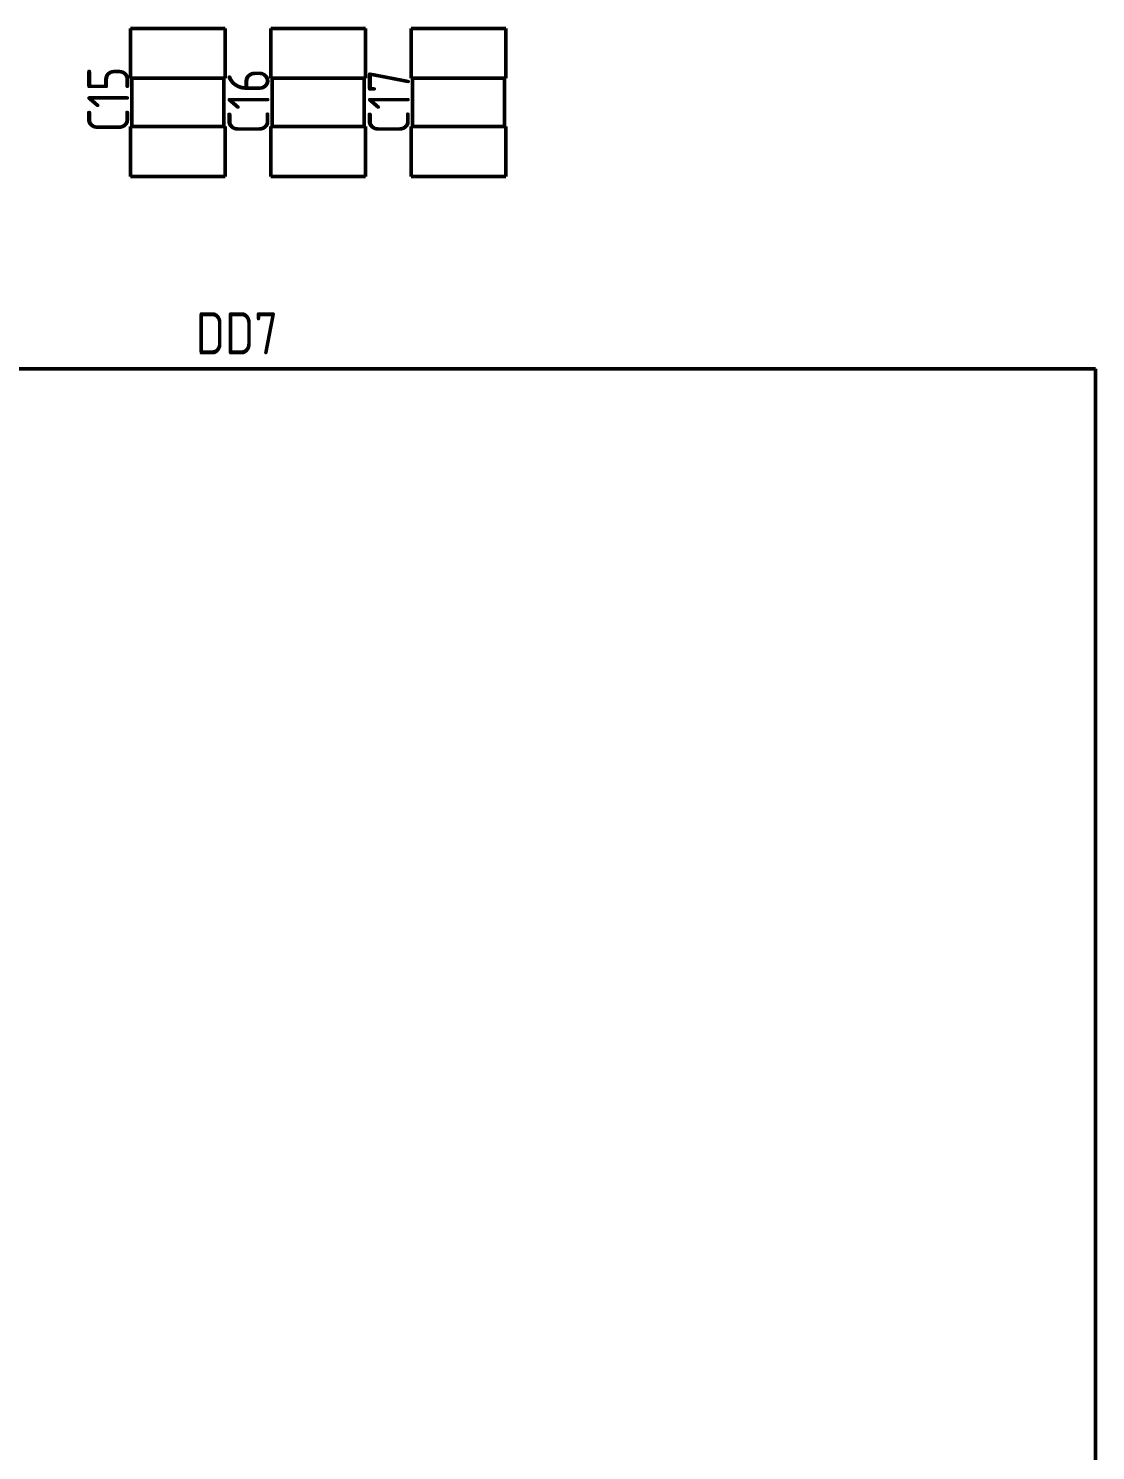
# Model space of a CAD drawing. Extents: x 260 to 1101, y 70 to 664.
# Drawn here: x 395.24 to 425.66, y 460.29 to 500.82 of the extents above; entities that cross this region are included whole.
import ezdxf

# ---------------------------------------------------------------- set-up
doc = ezdxf.new("R2010")
doc.units = 0
doc.header["$MEASUREMENT"] = 0
doc.layers.add('Основная', color=7, linetype='CONTINUOUS', lineweight=50)
doc.styles.add('GOST type A0', font='', dxfattribs={"oblique": 15, "height": 3.5})
doc.styles.get('GOST type A0').set_extended_font_data('GOST type A')

msp = doc.modelspace()

# ---------------------------------------------------------------- linework, layer by layer
at = {"layer": 'Основная'}
for p, q in [((400.846, 500.816), (398.154, 500.816)), ((398.154, 500.816), (398.154, 499.394)), ((398.154, 500.816), (400.846, 500.816)), ((398.154, 500.816), (398.154, 499.394)), ((400.846, 500.816), (398.154, 500.816)), ((398.154, 500.816), (398.154, 499.394)), ((398.154, 500.816), (400.846, 500.816)), ((398.154, 500.816), (398.154, 499.394)), ((400.846, 499.394), (400.846, 500.816)), ((400.846, 500.816), (400.846, 499.394)), ((400.846, 499.394), (400.846, 500.816)), ((400.846, 500.816), (400.846, 499.394)), ((404.846, 500.816), (402.154, 500.816)), ((402.154, 500.816), (402.154, 499.394)), ((402.154, 499.394), (402.154, 500.816)), ((404.846, 500.816), (402.154, 500.816)), ((404.846, 500.816), (402.154, 500.816)), ((402.154, 500.816), (402.154, 499.394)), ((402.154, 499.394), (402.154, 500.816)), ((404.846, 500.816), (402.154, 500.816)), ((404.846, 499.394), (404.846, 500.816)), ((404.846, 499.394), (404.846, 500.816)), ((404.846, 499.394), (404.846, 500.816)), ((404.846, 499.394), (404.846, 500.816)), ((408.846, 500.816), (406.154, 500.816)), ((406.154, 500.816), (406.154, 499.394)), ((406.154, 499.394), (406.154, 500.816)), ((408.846, 500.816), (406.154, 500.816)), ((408.846, 500.816), (406.154, 500.816)), ((406.154, 500.816), (406.154, 499.394)), ((406.154, 499.394), (406.154, 500.816)), ((408.846, 500.816), (406.154, 500.816)), ((408.846, 499.394), (408.846, 500.816)), ((408.846, 499.394), (408.846, 500.816)), ((408.846, 499.394), (408.846, 500.816)), ((408.846, 499.394), (408.846, 500.816)), ((398.154, 499.394), (398.192, 499.394)), ((398.154, 499.394), (400.846, 499.394)), ((398.154, 499.394), (398.192, 499.394)), ((398.154, 499.394), (400.846, 499.394)), ((398.192, 499.394), (398.192, 498.022)), ((398.192, 499.394), (398.192, 498.022)), ((398.192, 499.394), (398.192, 498.022)), ((398.192, 499.394), (398.192, 498.022)), ((400.808, 498.022), (400.808, 499.394)), ((400.808, 499.394), (400.846, 499.394)), ((400.808, 499.394), (400.808, 498.022)), ((400.808, 498.022), (400.808, 499.394)), ((400.808, 499.394), (400.846, 499.394)), ((400.808, 499.394), (400.808, 498.022)), ((402.154, 499.394), (402.192, 499.394)), ((404.846, 499.394), (402.154, 499.394)), ((402.154, 499.394), (402.192, 499.394)), ((404.846, 499.394), (402.154, 499.394)), ((402.192, 499.394), (402.192, 498.022)), ((402.192, 498.022), (402.192, 499.394)), ((402.192, 499.394), (402.192, 498.022)), ((402.192, 498.022), (402.192, 499.394)), ((404.808, 498.022), (404.808, 499.394)), ((404.808, 499.394), (404.846, 499.394)), ((404.808, 498.022), (404.808, 499.394)), ((404.808, 498.022), (404.808, 499.394)), ((404.808, 499.394), (404.846, 499.394)), ((404.808, 498.022), (404.808, 499.394)), ((406.154, 499.394), (406.192, 499.394)), ((408.846, 499.394), (406.154, 499.394)), ((406.154, 499.394), (406.192, 499.394)), ((408.846, 499.394), (406.154, 499.394)), ((406.192, 499.394), (406.192, 498.022)), ((406.192, 498.022), (406.192, 499.394)), ((406.192, 499.394), (406.192, 498.022)), ((406.192, 498.022), (406.192, 499.394)), ((408.808, 498.022), (408.808, 499.394)), ((408.808, 499.394), (408.846, 499.394)), ((408.808, 498.022), (408.808, 499.394)), ((408.808, 498.022), (408.808, 499.394)), ((408.808, 499.394), (408.846, 499.394)), ((408.808, 498.022), (408.808, 499.394)), ((398.192, 498.022), (398.154, 498.022)), ((398.154, 498.022), (398.154, 496.6)), ((398.154, 498.022), (400.846, 498.022)), ((398.154, 498.022), (398.154, 496.6)), ((398.192, 498.022), (398.154, 498.022)), ((398.154, 498.022), (398.154, 496.6)), ((398.154, 498.022), (400.846, 498.022)), ((398.154, 498.022), (398.154, 496.6)), ((400.846, 498.022), (400.808, 498.022)), ((400.846, 498.022), (400.808, 498.022)), ((400.846, 496.6), (400.846, 498.022)), ((400.846, 498.022), (400.846, 496.6)), ((400.846, 496.6), (400.846, 498.022)), ((400.846, 498.022), (400.846, 496.6)), ((402.192, 498.022), (402.154, 498.022)), ((402.154, 498.022), (402.154, 496.6)), ((402.154, 496.6), (402.154, 498.022)), ((404.846, 498.022), (402.154, 498.022)), ((402.192, 498.022), (402.154, 498.022)), ((402.154, 498.022), (402.154, 496.6)), ((402.154, 496.6), (402.154, 498.022)), ((404.846, 498.022), (402.154, 498.022)), ((404.846, 498.022), (404.808, 498.022)), ((404.846, 498.022), (404.808, 498.022)), ((404.846, 496.6), (404.846, 498.022)), ((404.846, 496.6), (404.846, 498.022)), ((404.846, 496.6), (404.846, 498.022)), ((404.846, 496.6), (404.846, 498.022)), ((406.192, 498.022), (406.154, 498.022)), ((406.154, 498.022), (406.154, 496.6)), ((406.154, 496.6), (406.154, 498.022)), ((408.846, 498.022), (406.154, 498.022)), ((406.192, 498.022), (406.154, 498.022)), ((406.154, 498.022), (406.154, 496.6)), ((406.154, 496.6), (406.154, 498.022)), ((408.846, 498.022), (406.154, 498.022)), ((408.846, 498.022), (408.808, 498.022)), ((408.846, 498.022), (408.808, 498.022)), ((408.846, 496.6), (408.846, 498.022)), ((408.846, 496.6), (408.846, 498.022)), ((408.846, 496.6), (408.846, 498.022)), ((408.846, 496.6), (408.846, 498.022)), ((398.154, 496.6), (400.846, 496.6)), ((398.154, 496.6), (400.846, 496.6)), ((398.154, 496.6), (400.846, 496.6)), ((398.154, 496.6), (400.846, 496.6)), ((402.154, 496.6), (404.846, 496.6)), ((404.846, 496.6), (402.154, 496.6)), ((402.154, 496.6), (404.846, 496.6)), ((404.846, 496.6), (402.154, 496.6)), ((406.154, 496.6), (408.846, 496.6)), ((408.846, 496.6), (406.154, 496.6)), ((406.154, 496.6), (408.846, 496.6)), ((408.846, 496.6), (406.154, 496.6)), ((425.656, 491.117), (377.344, 491.117)), ((425.656, 491.117), (377.344, 491.117)), ((425.656, 491.117), (377.344, 491.117)), ((425.656, 491.117), (377.344, 491.117)), ((425.656, 442.805), (425.656, 491.117)), ((425.656, 491.117), (425.656, 442.805)), ((425.656, 442.805), (425.656, 491.117)), ((425.656, 491.117), (425.656, 442.805))]:
    msp.add_line(p, q, dxfattribs=at)

# ---------------------------------------------------------------- texts
at = {"layer": 'Основная', "style": 'GOST type A0'}
for s, p in [('C15', (398.115, 497.847)), ('C16', (402.114, 497.797)), ('C17', (406.114, 497.797))]:
    msp.add_text(s, height=1.2, rotation=90, dxfattribs=at).set_placement(p)
msp.add_text('DD7', height=1.2, dxfattribs=at).set_placement((400.013, 491.528))

doc.saveas('drawing.dxf')
